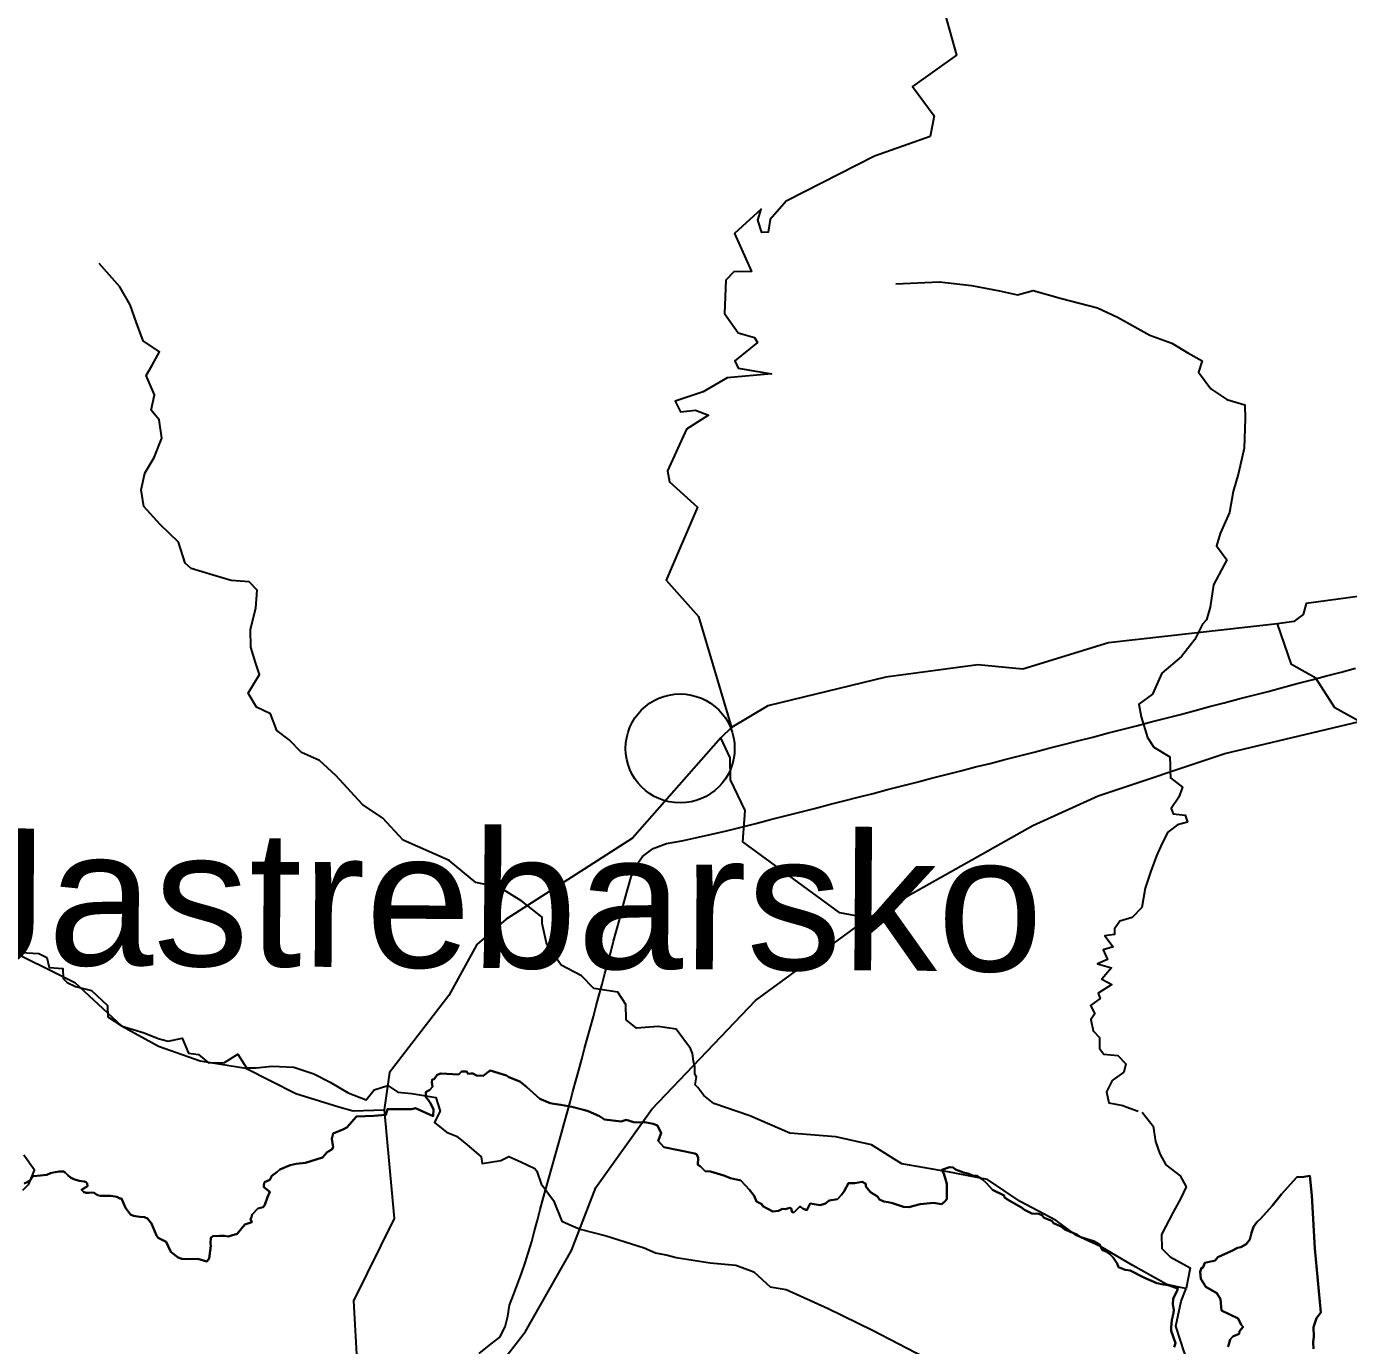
# Model space of a CAD drawing. Header units: metres. Extents: x 13.21 to 19.52, y 42.14 to 46.62.
# Drawn here: x 15.5378 to 15.7555, y 45.5755 to 45.7928 of the extents above; entities that cross this region are included whole.
import ezdxf

# ---------------------------------------------------------------- set-up
doc = ezdxf.new("R2010")
doc.units = ezdxf.units.M
doc.header["$MEASUREMENT"] = 0
for name, color, linetype in [('CESTE', 5, 'Continuous'), ('grad_manji', 1, 'Continuous'), ('hr', 9, 'Continuous'), ('naziv_manji', 1, 'Continuous'), ('PRUGE', 7, 'Continuous'), ('RIJEKE', 4, 'Continuous')]:
    doc.layers.add(name, color=color, linetype=linetype)
doc.styles.get("Standard").update_dxf_attribs({"font": 'arial.ttf'})

msp = doc.modelspace()

# ---------------------------------------------------------------- linework, layer by layer
at = {"layer": 'CESTE'}
msp.add_line((15.65392, 45.67732), (15.65219, 45.67561), dxfattribs=at)
for points in [[(15.68856, 45.79663), (15.691, 45.78803), (15.68374, 45.78285), (15.68729, 45.77806), (15.68666, 45.77463), (15.6775, 45.77138), (15.66292, 45.76396), (15.6603, 45.76094), (15.65997, 45.75887), (15.65895, 45.75884), (15.65829, 45.76087), (15.6588, 45.76268), (15.6544, 45.75866), (15.65725, 45.75242), (15.65431, 45.75232), (15.653, 45.75095), (15.65278, 45.74546), (15.65503, 45.74229), (15.65774, 45.74155), (15.65819, 45.74071), (15.65449, 45.73769), (15.65505, 45.73646), (15.6605, 45.73555), (15.65319, 45.73489), (15.64927, 45.73256), (15.64466, 45.73106), (15.64552, 45.72926), (15.64798, 45.72956), (15.65016, 45.72874), (15.64652, 45.72642), (15.64337, 45.71957), (15.64373, 45.71777), (15.64834, 45.7136), (15.64316, 45.70155), (15.64851, 45.69555), (15.65392, 45.67732)], [(15.79744, 45.74021), (15.79034, 45.7381), (15.78875, 45.7367), (15.78137, 45.72521), (15.77755, 45.71663), (15.77116, 45.70884), (15.76728, 45.70222), (15.76355, 45.69976), (15.74856, 45.69773), (15.74806, 45.69588), (15.7465, 45.69473), (15.74385, 45.69438)], [(15.74385, 45.69438), (15.71598, 45.69123), (15.70189, 45.68688), (15.69447, 45.6876), (15.67932, 45.68561), (15.65991, 45.68087), (15.65392, 45.67732)], [(15.75731, 45.67827), (15.7533, 45.68053), (15.75016, 45.6854), (15.74613, 45.68767), (15.74385, 45.69438)], [(15.67645, 45.64587), (15.70356, 45.66115), (15.71432, 45.66605), (15.73515, 45.67301), (15.75731, 45.67827)], [(15.65219, 45.67561), (15.63761, 45.65905), (15.61681, 45.64571), (15.61198, 45.64153), (15.60741, 45.63313), (15.59763, 45.62049), (15.59675, 45.61435)], [(15.67645, 45.64587), (15.67177, 45.64678), (15.65579, 45.65844), (15.65617, 45.6636), (15.65378, 45.6687), (15.65373, 45.6723), (15.65219, 45.67561)], [(15.52455, 45.64804), (15.5333, 45.64148), (15.54581, 45.63527), (15.5535, 45.62814), (15.5596, 45.62483), (15.56645, 45.6224), (15.57397, 45.6212), (15.58221, 45.61701), (15.58926, 45.6148), (15.59164, 45.61414), (15.59675, 45.61435)], [(15.54612, 45.51323), (15.54627, 45.51516), (15.54759, 45.51623), (15.55013, 45.51655), (15.55691, 45.52197), (15.57047, 45.53019), (15.59476, 45.5487), (15.60408, 45.55728), (15.62001, 45.57779), (15.62758, 45.59115), (15.6316, 45.60156), (15.6408, 45.61442), (15.65787, 45.63236), (15.67645, 45.64587)], [(15.59675, 45.61435), (15.59837, 45.59641), (15.59169, 45.58287), (15.59232, 45.5721), (15.57776, 45.56205), (15.56901, 45.54906), (15.56914, 45.54013), (15.56453, 45.53377), (15.5596, 45.52965), (15.54366, 45.52074), (15.54251, 45.51907), (15.54285, 45.51739), (15.54612, 45.51323)]]:
    msp.add_lwpolyline(points, dxfattribs=at)
at = {"layer": 'grad_manji'}
msp.add_circle((15.64547, 45.67385), 0.00898, dxfattribs=at)
at = {"layer": 'hr'}
for points in [[(15.72683, 45.57524), (15.72705, 45.57587), (15.72633, 45.57792), (15.72631, 45.57846), (15.72645, 45.5797), (15.72671, 45.58088), (15.72675, 45.58141), (15.72658, 45.58226), (15.72664, 45.58323), (15.72728, 45.58442), (15.72742, 45.58488), (15.72584, 45.58546), (15.72501, 45.58558), (15.72399, 45.5858), (15.7218, 45.58673), (15.71956, 45.58784), (15.71877, 45.58798), (15.71764, 45.58839), (15.71743, 45.58899), (15.71676, 45.59001), (15.71624, 45.59054), (15.71563, 45.59099), (15.715, 45.59119), (15.71455, 45.59213), (15.71371, 45.59263), (15.71146, 45.59333), (15.71081, 45.59377), (15.70881, 45.59461), (15.70819, 45.59511), (15.70696, 45.59567), (15.70665, 45.59602), (15.70622, 45.59621), (15.7054, 45.59656), (15.70502, 45.59695), (15.70456, 45.59721), (15.70339, 45.59725), (15.70216, 45.59787), (15.70168, 45.59824), (15.69963, 45.59941), (15.6989, 45.59991), (15.69882, 45.6002), (15.6969, 45.60114), (15.69591, 45.60226), (15.69523, 45.60291), (15.69431, 45.60348), (15.69362, 45.60352), (15.69282, 45.60384), (15.69214, 45.60402), (15.69084, 45.6045), (15.69041, 45.60482), (15.68981, 45.60488), (15.68859, 45.60446), (15.6889, 45.60382), (15.68937, 45.60213), (15.68938, 45.59962), (15.68899, 45.59919), (15.68853, 45.59877), (15.68717, 45.59903), (15.68502, 45.59877), (15.68313, 45.59827), (15.68226, 45.59837), (15.68042, 45.59895), (15.67971, 45.59914), (15.679, 45.59924), (15.67832, 45.59955), (15.67796, 45.60004), (15.67684, 45.60075), (15.67607, 45.6017), (15.67604, 45.60213), (15.67547, 45.60246), (15.67424, 45.60225), (15.6732, 45.60223), (15.67248, 45.60093), (15.67206, 45.60032), (15.67141, 45.59962), (15.67001, 45.59941), (15.6694, 45.59891), (15.66851, 45.59864), (15.66687, 45.59888), (15.66632, 45.59778), (15.66561, 45.59806), (15.66534, 45.59833), (15.66512, 45.59837), (15.66418, 45.59744), (15.66394, 45.59746), (15.66378, 45.59805), (15.66352, 45.59821), (15.66274, 45.59795), (15.66234, 45.59801), (15.66169, 45.59771), (15.66076, 45.59757), (15.6591, 45.59845), (15.65894, 45.59878), (15.65805, 45.59924), (15.65768, 45.60016), (15.65692, 45.60117), (15.65545, 45.60266), (15.65374, 45.60308), (15.65266, 45.60349), (15.65048, 45.60418), (15.64958, 45.60423), (15.64875, 45.60503), (15.64837, 45.60524), (15.64843, 45.60642), (15.64824, 45.60698), (15.64787, 45.60714), (15.64281, 45.60818), (15.64188, 45.60921), (15.64236, 45.61048), (15.64176, 45.61176), (15.64106, 45.61203), (15.63964, 45.61229), (15.63879, 45.61223), (15.63787, 45.61229), (15.63657, 45.6127), (15.63575, 45.61242), (15.633, 45.61272), (15.6322, 45.61328), (15.63031, 45.61413), (15.62978, 45.61425), (15.62763, 45.61483), (15.62583, 45.61513), (15.6247, 45.6153), (15.62408, 45.61541), (15.62238, 45.61615), (15.6202, 45.61809), (15.61909, 45.61898), (15.61725, 45.61971), (15.6169, 45.61999), (15.61418, 45.6208), (15.61305, 45.61992), (15.61196, 45.61997), (15.61134, 45.6203), (15.61102, 45.62029), (15.61054, 45.62028), (15.61049, 45.62037), (15.61031, 45.62063), (15.60946, 45.62064), (15.60902, 45.62013), (15.60605, 45.62029), (15.60547, 45.6201), (15.60498, 45.61937), (15.60462, 45.61931), (15.60461, 45.6189), (15.60472, 45.61811), (15.60425, 45.61762), (15.60361, 45.61726), (15.60359, 45.6164), (15.60399, 45.616), (15.60433, 45.6155), (15.60484, 45.61442), (15.60479, 45.6133), (15.6019, 45.61462), (15.60129, 45.61443), (15.60086, 45.61443), (15.59923, 45.61446), (15.59728, 45.61446), (15.59702, 45.6135), (15.59503, 45.61333), (15.59221, 45.61325), (15.5906, 45.61144), (15.58993, 45.6111), (15.58833, 45.61044), (15.58814, 45.60955), (15.58834, 45.60819), (15.58812, 45.6078), (15.58735, 45.60733), (15.58658, 45.60645), (15.58381, 45.60559), (15.58226, 45.60545), (15.58125, 45.60522), (15.57958, 45.60448), (15.57909, 45.60404), (15.57824, 45.60345), (15.57791, 45.60279), (15.57703, 45.60241), (15.57694, 45.60191), (15.57694, 45.6016), (15.57789, 45.60082), (15.57755, 45.59993), (15.5771, 45.5987), (15.57679, 45.59832), (15.57594, 45.59807), (15.57502, 45.59706), (15.57488, 45.59667), (15.57475, 45.59633), (15.57494, 45.59584), (15.57379, 45.59543), (15.57252, 45.59389), (15.57105, 45.59344), (15.57043, 45.59356), (15.56963, 45.59356), (15.56851, 45.59351), (15.56819, 45.59323), (15.56813, 45.59238), (15.5682, 45.59194), (15.56791, 45.58982), (15.56752, 45.58936), (15.56608, 45.58978), (15.56409, 45.58974), (15.56341, 45.58977), (15.56283, 45.59), (15.56168, 45.5909), (15.56149, 45.59115), (15.56083, 45.59259), (15.55955, 45.59324), (15.55924, 45.59361), (15.55873, 45.59496), (15.55841, 45.59558), (15.55777, 45.59642), (15.55729, 45.59664), (15.55653, 45.59668), (15.55614, 45.59678), (15.55545, 45.59686), (15.55496, 45.59711), (15.55415, 45.5982), (15.55351, 45.59974), (15.5532, 45.59973), (15.55272, 45.60001), (15.55172, 45.60015), (15.55001, 45.60014), (15.54954, 45.60025), (15.54917, 45.60056), (15.54899, 45.60068), (15.54853, 45.60069), (15.54804, 45.60065), (15.54763, 45.60063), (15.54723, 45.6008), (15.54693, 45.60116), (15.54787, 45.60178), (15.54786, 45.60226), (15.54769, 45.60239), (15.54736, 45.60252), (15.5465, 45.60261), (15.54562, 45.60288), (15.54511, 45.60319), (15.54467, 45.60358), (15.54424, 45.60399), (15.54392, 45.60416), (15.5432, 45.60419), (15.54229, 45.60401), (15.54182, 45.60389), (15.54117, 45.60363), (15.54015, 45.6035), (15.53899, 45.6034), (15.53878, 45.60329), (15.5385, 45.60279), (15.53823, 45.60257), (15.53797, 45.60241), (15.53748, 45.6022)], [(15.53748, 45.6022), (15.53797, 45.60241), (15.53823, 45.60257), (15.5385, 45.60279), (15.53878, 45.60329), (15.53899, 45.6034), (15.54015, 45.6035), (15.54117, 45.60363), (15.54182, 45.60389), (15.54229, 45.60401), (15.5432, 45.60419), (15.54392, 45.60416), (15.54424, 45.60399), (15.54467, 45.60358), (15.54511, 45.60319), (15.54562, 45.60288), (15.5465, 45.60261), (15.54736, 45.60252), (15.54769, 45.60239), (15.54786, 45.60226), (15.54787, 45.60178), (15.54693, 45.60116), (15.54723, 45.6008), (15.54763, 45.60063), (15.54804, 45.60065), (15.54853, 45.60069), (15.54899, 45.60068), (15.54917, 45.60056), (15.54954, 45.60025), (15.55001, 45.60014), (15.55172, 45.60015), (15.55272, 45.60001), (15.5532, 45.59973), (15.55351, 45.59974), (15.55415, 45.5982), (15.55496, 45.59711), (15.55545, 45.59686), (15.55614, 45.59678), (15.55653, 45.59668), (15.55729, 45.59664), (15.55777, 45.59642), (15.55841, 45.59558), (15.55873, 45.59496), (15.55924, 45.59361), (15.55955, 45.59324), (15.56083, 45.59259), (15.56149, 45.59115), (15.56168, 45.5909), (15.56283, 45.59), (15.56341, 45.58977), (15.56409, 45.58974), (15.56608, 45.58978), (15.56752, 45.58936), (15.56791, 45.58982), (15.5682, 45.59194), (15.56813, 45.59238), (15.56819, 45.59323), (15.56851, 45.59351), (15.56963, 45.59356), (15.57043, 45.59356), (15.57105, 45.59344), (15.57252, 45.59389), (15.57379, 45.59543), (15.57494, 45.59584), (15.57475, 45.59633), (15.57488, 45.59667), (15.57502, 45.59706), (15.57594, 45.59807), (15.57679, 45.59832), (15.5771, 45.5987), (15.57755, 45.59993), (15.57789, 45.60082), (15.57694, 45.6016), (15.57694, 45.60191), (15.57703, 45.60241), (15.57791, 45.60279), (15.57824, 45.60345), (15.57909, 45.60404), (15.57958, 45.60448), (15.58125, 45.60522), (15.58226, 45.60545), (15.58381, 45.60559), (15.58658, 45.60645), (15.58735, 45.60733), (15.58812, 45.6078), (15.58834, 45.60819), (15.58814, 45.60955), (15.58833, 45.61044), (15.58993, 45.6111), (15.5906, 45.61144), (15.59221, 45.61325), (15.59503, 45.61333), (15.59702, 45.6135), (15.59728, 45.61446), (15.59923, 45.61446), (15.60086, 45.61443), (15.60129, 45.61443), (15.6019, 45.61462), (15.60479, 45.6133), (15.60484, 45.61442), (15.60433, 45.6155), (15.60399, 45.616), (15.60359, 45.6164), (15.60361, 45.61726), (15.60425, 45.61762), (15.60472, 45.61811), (15.60461, 45.6189), (15.60462, 45.61931), (15.60498, 45.61937), (15.60547, 45.6201), (15.60605, 45.62029), (15.60902, 45.62013), (15.60946, 45.62064), (15.61031, 45.62063), (15.61049, 45.62037), (15.61054, 45.62028), (15.61102, 45.62029), (15.61134, 45.6203), (15.61196, 45.61997), (15.61305, 45.61992), (15.61418, 45.6208), (15.6169, 45.61999), (15.61725, 45.61971), (15.61909, 45.61898), (15.6202, 45.61809), (15.62238, 45.61615), (15.62408, 45.61541), (15.6247, 45.6153), (15.62583, 45.61513), (15.62763, 45.61483), (15.62978, 45.61425), (15.63031, 45.61413), (15.6322, 45.61328), (15.633, 45.61272), (15.63575, 45.61242), (15.63657, 45.6127), (15.63787, 45.61229), (15.63879, 45.61223), (15.63964, 45.61229), (15.64106, 45.61203), (15.64176, 45.61176), (15.64236, 45.61048), (15.64188, 45.60921), (15.64281, 45.60818), (15.64787, 45.60714), (15.64824, 45.60698), (15.64843, 45.60642), (15.64837, 45.60524), (15.64875, 45.60503), (15.64958, 45.60423), (15.65048, 45.60418), (15.65266, 45.60349), (15.65374, 45.60308), (15.65545, 45.60266), (15.65692, 45.60117), (15.65768, 45.60016), (15.65805, 45.59924), (15.65894, 45.59878), (15.6591, 45.59845), (15.66076, 45.59757), (15.66169, 45.59771), (15.66234, 45.59801), (15.66274, 45.59795), (15.66352, 45.59821), (15.66378, 45.59805), (15.66394, 45.59746), (15.66418, 45.59744), (15.66512, 45.59837), (15.66534, 45.59833), (15.66561, 45.59806), (15.66632, 45.59778), (15.66687, 45.59888), (15.66851, 45.59864), (15.6694, 45.59891), (15.67001, 45.59941), (15.67141, 45.59962), (15.67206, 45.60032), (15.67248, 45.60093), (15.6732, 45.60223), (15.67424, 45.60225), (15.67547, 45.60246), (15.67604, 45.60213), (15.67607, 45.6017), (15.67684, 45.60075), (15.67796, 45.60004), (15.67832, 45.59955), (15.679, 45.59924), (15.67971, 45.59914), (15.68042, 45.59895), (15.68226, 45.59837), (15.68313, 45.59827), (15.68502, 45.59877), (15.68717, 45.59903), (15.68853, 45.59877), (15.68899, 45.59919), (15.68938, 45.59962), (15.68937, 45.60213), (15.6889, 45.60382), (15.68859, 45.60446), (15.68981, 45.60488), (15.69041, 45.60482), (15.69084, 45.6045), (15.69214, 45.60402), (15.69282, 45.60384), (15.69362, 45.60352), (15.69431, 45.60348), (15.69523, 45.60291), (15.69591, 45.60226), (15.6969, 45.60114), (15.69882, 45.6002), (15.6989, 45.59991), (15.69963, 45.59941), (15.70168, 45.59824), (15.70216, 45.59787), (15.70339, 45.59725), (15.70456, 45.59721), (15.70502, 45.59695), (15.7054, 45.59656), (15.70622, 45.59621), (15.70665, 45.59602), (15.70696, 45.59567), (15.70819, 45.59511), (15.70881, 45.59461), (15.71081, 45.59377), (15.71146, 45.59333), (15.71371, 45.59263), (15.71455, 45.59213), (15.715, 45.59119), (15.71563, 45.59099), (15.71624, 45.59054), (15.71676, 45.59001), (15.71743, 45.58899), (15.71764, 45.58839), (15.71877, 45.58798), (15.71956, 45.58784), (15.7218, 45.58673), (15.72399, 45.5858), (15.72501, 45.58558), (15.72584, 45.58546), (15.72742, 45.58488), (15.72728, 45.58442), (15.72664, 45.58323), (15.72658, 45.58226), (15.72675, 45.58141), (15.72671, 45.58088), (15.72645, 45.5797), (15.72631, 45.57846), (15.72633, 45.57792), (15.72705, 45.57587), (15.72683, 45.57524)], [(15.74976, 45.57494), (15.74969, 45.57604), (15.74981, 45.577), (15.74974, 45.57855), (15.75026, 45.57999), (15.75095, 45.58097), (15.75, 45.59149), (15.7495, 45.60024), (15.74914, 45.60347), (15.74817, 45.60331), (15.74704, 45.60321), (15.7445, 45.60041), (15.74296, 45.59853), (15.74108, 45.59645), (15.74043, 45.59581), (15.73988, 45.59506), (15.73953, 45.59405), (15.73928, 45.59296), (15.73867, 45.59218), (15.73778, 45.5917), (15.73725, 45.59157), (15.73632, 45.59109), (15.734, 45.59008), (15.73356, 45.58953), (15.73188, 45.5891), (15.73152, 45.5883), (15.73133, 45.58828), (15.73108, 45.58766), (15.73121, 45.58649), (15.73203, 45.58518), (15.73382, 45.58411), (15.73444, 45.58314), (15.7346, 45.58129), (15.73734, 45.57996), (15.73785, 45.5789), (15.7382, 45.57859), (15.73755, 45.57788), (15.73754, 45.57743), (15.73647, 45.57698), (15.73603, 45.57651), (15.73577, 45.57553), (15.73563, 45.5753)], [(15.73563, 45.5753), (15.73577, 45.57553), (15.73603, 45.57651), (15.73647, 45.57698), (15.73754, 45.57743), (15.73755, 45.57788), (15.7382, 45.57859), (15.73785, 45.5789), (15.73734, 45.57996), (15.7346, 45.58129), (15.73444, 45.58314), (15.73382, 45.58411), (15.73203, 45.58518), (15.73121, 45.58649), (15.73108, 45.58766), (15.73133, 45.58828), (15.73152, 45.5883), (15.73188, 45.5891), (15.73356, 45.58953), (15.734, 45.59008), (15.73632, 45.59109), (15.73725, 45.59157), (15.73778, 45.5917), (15.73867, 45.59218), (15.73928, 45.59296), (15.73953, 45.59405), (15.73988, 45.59506), (15.74043, 45.59581), (15.74108, 45.59645), (15.74296, 45.59853), (15.7445, 45.60041), (15.74704, 45.60321), (15.74817, 45.60331), (15.74914, 45.60347), (15.7495, 45.60024), (15.75, 45.59149), (15.75095, 45.58097), (15.75026, 45.57999), (15.74974, 45.57855), (15.74981, 45.577), (15.74969, 45.57604), (15.74976, 45.57494)]]:
    msp.add_lwpolyline(points, dxfattribs=at)
at = {"layer": 'PRUGE'}
msp.add_lwpolyline([(15.61236, 45.57421), (15.61407, 45.57556), (15.61578, 45.57689), (15.61665, 45.57857), (15.61711, 45.58035), (15.6174, 45.58214), (15.61801, 45.58388), (15.61869, 45.58563), (15.61935, 45.58736), (15.61997, 45.5891), (15.62052, 45.59086), (15.62103, 45.59263), (15.62151, 45.59439), (15.62197, 45.59616), (15.62244, 45.59793), (15.62291, 45.5997), (15.62339, 45.60146), (15.62389, 45.60323), (15.62439, 45.60499), (15.62489, 45.60675), (15.62538, 45.60852), (15.62588, 45.61029), (15.62638, 45.61205), (15.62686, 45.61382), (15.62735, 45.61558), (15.62783, 45.61735), (15.62831, 45.61911), (15.6288, 45.62088), (15.62928, 45.62265), (15.62975, 45.62441), (15.63023, 45.62618), (15.63071, 45.62795), (15.63119, 45.62972), (15.63167, 45.63148), (15.63214, 45.63325), (15.63262, 45.63502), (15.63309, 45.63678), (15.63357, 45.63855), (15.63404, 45.64032), (15.63452, 45.64209), (15.63499, 45.64386), (15.63548, 45.64562), (15.63595, 45.64739), (15.63642, 45.64916), (15.63692, 45.65092), (15.63742, 45.65269), (15.63814, 45.65442), (15.63926, 45.65604), (15.64103, 45.65736), (15.64325, 45.65819), (15.64577, 45.65865), (15.64822, 45.65919), (15.65068, 45.65973), (15.65311, 45.66029), (15.65553, 45.6609), (15.65794, 45.66151), (15.66035, 45.66212), (15.66277, 45.66274), (15.66518, 45.66336), (15.66759, 45.66397), (15.67, 45.66459), (15.67241, 45.66521), (15.67481, 45.66583), (15.67723, 45.66645), (15.67964, 45.66708), (15.68205, 45.6677), (15.68446, 45.66831), (15.68687, 45.66893), (15.68929, 45.66955), (15.69169, 45.67017), (15.69411, 45.67079), (15.69652, 45.67139), (15.69893, 45.67201), (15.70134, 45.67263), (15.70375, 45.67325), (15.70617, 45.67387), (15.70857, 45.67449), (15.71098, 45.6751), (15.7134, 45.67572), (15.7158, 45.67634), (15.71821, 45.67697), (15.72063, 45.67759), (15.72303, 45.67822), (15.72544, 45.67884), (15.72785, 45.67946), (15.73025, 45.6801), (15.73266, 45.68073), (15.73506, 45.68136), (15.73747, 45.68199), (15.73987, 45.68262), (15.74227, 45.68325), (15.74468, 45.68389), (15.74708, 45.68452), (15.74949, 45.68515), (15.75189, 45.68579), (15.75429, 45.68642), (15.7567, 45.68705)], dxfattribs=at)
at = {"layer": 'RIJEKE'}
for points in [[(15.72882, 45.5849), (15.72786, 45.58509), (15.72561, 45.58554), (15.71999, 45.58868), (15.71468, 45.59182), (15.71072, 45.59361), (15.70739, 45.5961), (15.70144, 45.59923), (15.6961, 45.60284), (15.68954, 45.60413), (15.682, 45.60541), (15.67701, 45.60856), (15.67109, 45.60987), (15.66356, 45.61047), (15.65696, 45.61336), (15.65102, 45.61536), (15.64935, 45.6167), (15.64841, 45.61798), (15.64794, 45.61846), (15.64816, 45.61977), (15.64791, 45.62025), (15.6479, 45.62139), (15.64766, 45.62236), (15.6475, 45.6236), (15.64719, 45.62444), (15.64483, 45.62763), (15.64187, 45.62804), (15.64187, 45.62804), (15.63828, 45.62776), (15.6366, 45.62913), (15.63654, 45.63165), (15.63519, 45.6337), (15.63124, 45.63432), (15.62922, 45.63637), (15.62591, 45.63816), (15.62352, 45.64157), (15.62278, 45.64501), (15.62274, 45.64606), (15.61943, 45.64867), (15.61578, 45.65092), (15.61182, 45.65178), (15.60747, 45.6554), (15.59986, 45.65874), (15.5965, 45.66237), (15.59316, 45.66461), (15.58879, 45.66938), (15.58611, 45.67186), (15.58313, 45.6732), (15.5811, 45.67525), (15.57909, 45.67682), (15.57804, 45.67956), (15.57572, 45.68067), (15.57435, 45.68295), (15.57622, 45.686), (15.57553, 45.68801), (15.57481, 45.69053), (15.57472, 45.69351), (15.5756, 45.69695), (15.57585, 45.69994), (15.5745, 45.70131), (15.57156, 45.70149), (15.56859, 45.70237), (15.56496, 45.70347), (15.56396, 45.70437), (15.56287, 45.7078), (15.55984, 45.71074), (15.55715, 45.71369), (15.55674, 45.71642), (15.55733, 45.71919), (15.55889, 45.72174), (15.56012, 45.72497), (15.55971, 45.72795), (15.55835, 45.72954), (15.55895, 45.73206), (15.55755, 45.73525), (15.55848, 45.73687), (15.55973, 45.73918), (15.55707, 45.74098), (15.55598, 45.74395), (15.55493, 45.74691), (15.55322, 45.74988), (15.54983, 45.75374)], [(15.68099, 45.75037), (15.68818, 45.75069), (15.68818, 45.75069), (15.69345, 45.75007), (15.69805, 45.7492), (15.70101, 45.74855), (15.70361, 45.74927), (15.70361, 45.74927), (15.70824, 45.74795), (15.71417, 45.74641), (15.71749, 45.74485), (15.72281, 45.74192), (15.72643, 45.7406), (15.72909, 45.73901), (15.73143, 45.73767), (15.73081, 45.73584), (15.73284, 45.7331), (15.73549, 45.7313), (15.73848, 45.73042), (15.73853, 45.72812), (15.73832, 45.7233), (15.73743, 45.71917), (15.73652, 45.71617), (15.73594, 45.71273), (15.73439, 45.70926), (15.73379, 45.7072), (15.73548, 45.70492), (15.73331, 45.70077), (15.73272, 45.69709), (15.73212, 45.69502), (15.73147, 45.69432), (15.73024, 45.69179), (15.728, 45.68901), (15.72481, 45.68622), (15.72325, 45.68276), (15.721, 45.68112), (15.72138, 45.67907), (15.72244, 45.67563), (15.72346, 45.67404), (15.72612, 45.67247), (15.72616, 45.671), (15.72618, 45.67018), (15.72621, 45.66903), (15.7282, 45.66745), (15.72759, 45.66583), (15.72633, 45.66398), (15.72668, 45.66308), (15.72864, 45.66286), (15.72899, 45.66172), (15.72737, 45.66125), (15.72577, 45.66008), (15.72483, 45.65824), (15.7239, 45.65615), (15.72298, 45.65362), (15.72207, 45.65086), (15.72149, 45.64763), (15.71989, 45.64602), (15.71786, 45.64539), (15.717, 45.64415), (15.71702, 45.64323), (15.7154, 45.64298), (15.71675, 45.64117), (15.71512, 45.64069), (15.71582, 45.63909), (15.7142, 45.63838), (15.7165, 45.63772), (15.71491, 45.63586), (15.71657, 45.63497), (15.71432, 45.63356), (15.71466, 45.63266), (15.71306, 45.63149), (15.71375, 45.63011), (15.71311, 45.62919), (15.71348, 45.62736), (15.7145, 45.62622), (15.71454, 45.6244), (15.71522, 45.62348), (15.71752, 45.62328), (15.71885, 45.62192), (15.71855, 45.62053), (15.71662, 45.61913), (15.71568, 45.6173), (15.71606, 45.61546), (15.71837, 45.61506), (15.71893, 45.6148), (15.72089, 45.61409)], [(15.53691, 45.64024), (15.53986, 45.64005), (15.54118, 45.63939), (15.54156, 45.63778), (15.54385, 45.63758), (15.5439, 45.63598), (15.54456, 45.6353), (15.5459, 45.63463), (15.54854, 45.63397), (15.55121, 45.63149), (15.55125, 45.62965), (15.55359, 45.62808), (15.55723, 45.62698), (15.55953, 45.62609), (15.56118, 45.62565), (15.56346, 45.62615), (15.56346, 45.62615), (15.5645, 45.62364), (15.56615, 45.62343), (15.56781, 45.62208), (15.57043, 45.6221), (15.57267, 45.62351), (15.57267, 45.62351), (15.57406, 45.62124), (15.57569, 45.62127), (15.57829, 45.62153), (15.57829, 45.62153), (15.58189, 45.62135), (15.58518, 45.62024), (15.58784, 45.6189), (15.59084, 45.6171), (15.5938, 45.616), (15.59508, 45.61762), (15.59733, 45.61833), (15.59733, 45.61833), (15.59901, 45.61721), (15.60129, 45.61701), (15.60524, 45.61638), (15.60594, 45.61409), (15.60543, 45.61309), (15.60501, 45.61223), (15.60702, 45.61066), (15.60867, 45.61), (15.61034, 45.60864), (15.61269, 45.60661), (15.6129, 45.60546), (15.61597, 45.60596), (15.61726, 45.60666), (15.61726, 45.60666), (15.61924, 45.60578), (15.62156, 45.60465), (15.6219, 45.6042), (15.62261, 45.60215), (15.62462, 45.59942), (15.62602, 45.596), (15.62711, 45.59551), (15.62901, 45.59466), (15.63328, 45.59356), (15.63954, 45.59158), (15.64143, 45.59077), (15.64338, 45.59039), (15.64483, 45.59001), (15.6504, 45.58915), (15.65465, 45.58874), (15.65762, 45.58763), (15.6603, 45.58515), (15.66293, 45.58472), (15.66987, 45.58159), (15.67715, 45.57802), (15.68708, 45.57286)], [(15.72156, 45.61394), (15.72334, 45.61165), (15.72374, 45.60913), (15.72444, 45.60708), (15.72546, 45.60526), (15.72779, 45.60344), (15.72881, 45.60162), (15.72789, 45.59978), (15.72664, 45.59747), (15.72475, 45.59377), (15.72481, 45.59149), (15.72616, 45.59012), (15.72947, 45.58832), (15.72882, 45.5849)], [(15.53726, 45.60112), (15.53821, 45.60206), (15.53914, 45.60437), (15.53743, 45.60687)], [(15.73277, 45.56348), (15.73124, 45.56908), (15.7285, 45.57432), (15.72709, 45.57867), (15.72797, 45.5828), (15.72882, 45.5849)]]:
    msp.add_lwpolyline(points, dxfattribs=at)

# ---------------------------------------------------------------- texts
at = {"layer": 'naziv_manji', "insert": (15.52575, 45.66074), "char_height": 0.0224579, "width": 0.2620086, "attachment_point": 1, "rotation": 359.6203}
msp.add_mtext('{\\fArial CE|b0|i0|c238|p34;Jastrebarsko}   ', dxfattribs=at)

doc.saveas('drawing.dxf')
